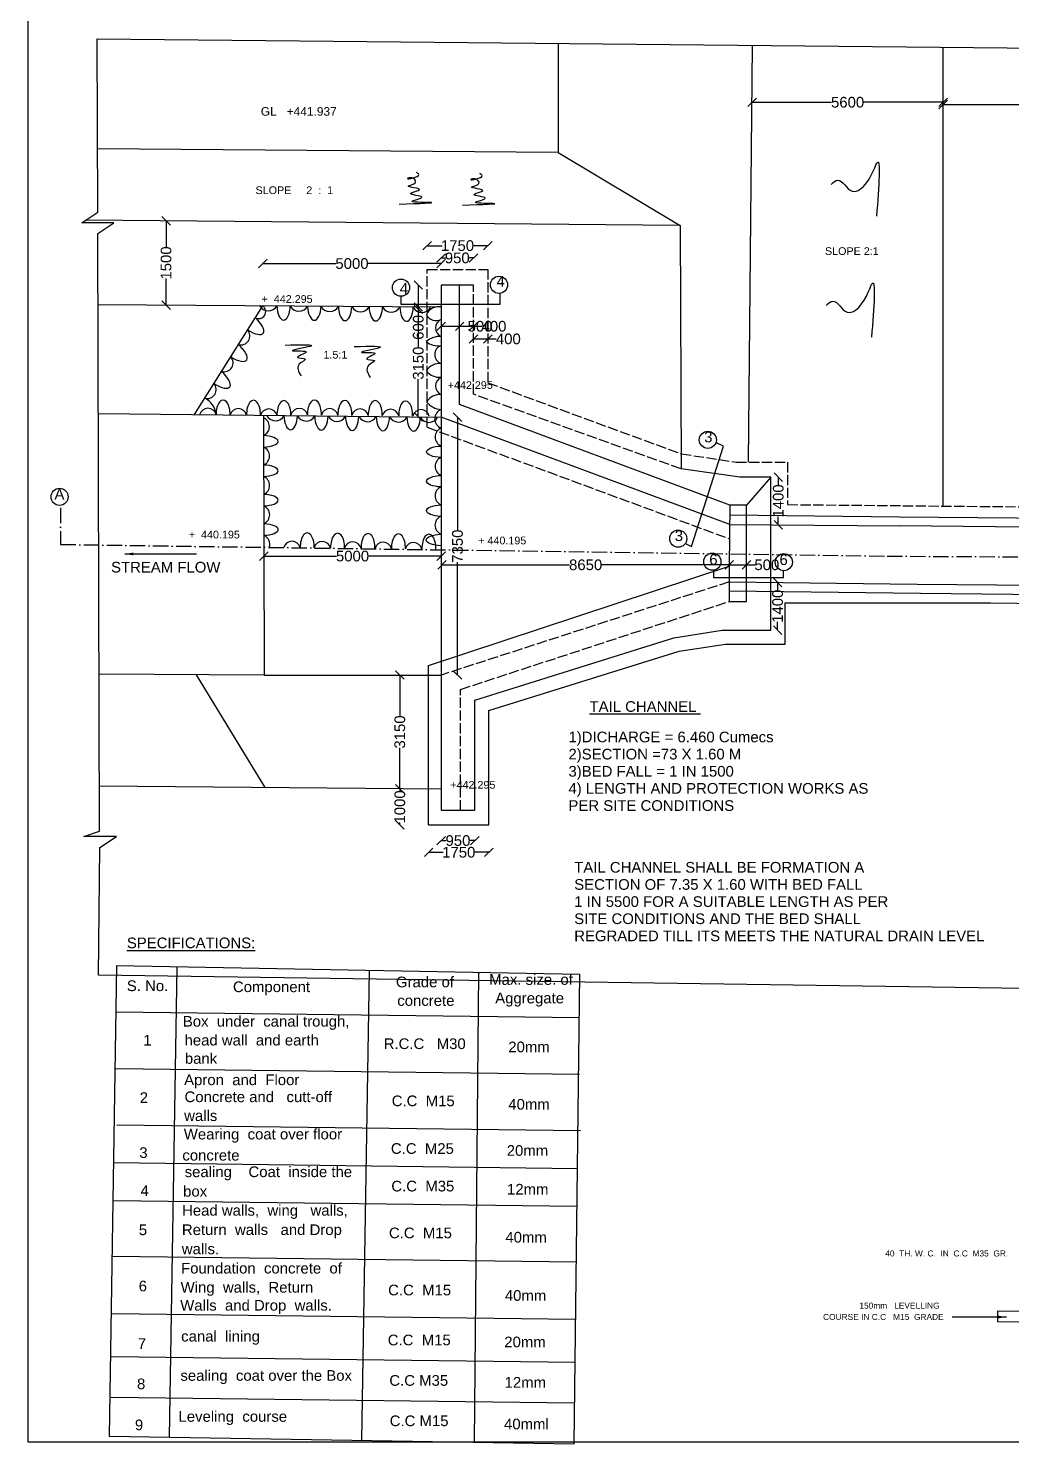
# Model space of a CAD drawing. Header units: millimetres. Extents: x 3111 to 11471, y 4451 to 9497.
# Drawn here: x 3111 to 5413, y 4451 to 7768 of the extents above; entities that cross this region are included whole.
import ezdxf

# ---------------------------------------------------------------- set-up
doc = ezdxf.new("R2010")
doc.units = ezdxf.units.MM
doc.header["$MEASUREMENT"] = 0
doc.linetypes.add('ACAD_ISO02W100', pattern=[15, 12, -3])
doc.linetypes.add('ACAD_ISO10W100', pattern=[18, 12, -3, 0, -3])
for name, color, linetype in [('DIMENSIONS', 7, 'Continuous'), ('DRAWING', 7, 'Continuous'), ('TEXT', 7, 'Continuous')]:
    doc.layers.add(name, color=color, linetype=linetype)
doc.styles.get("Standard").update_dxf_attribs({"font": 'arial.ttf', "height": 25})
doc.dimstyles.get("Standard").update_dxf_attribs({"dimtxt": 25, "dimasz": 20, "dimexe": 0.18, "dimexo": 0.0625, "dimgap": 0.09, "dimtad": 0, "dimdec": 0, "dimzin": 0, "dimdsep": 46, "dimtxsty": 'Standard', "dimblk": 'OBLIQUE', "dimcen": 0.09, "dimse1": 1, "dimse2": 1, "dimadec": 0, "dimazin": 0, "dimtfac": 1, "dimtdec": 0, "dimtofl": 0, "dimtmove": 0, "dimatfit": 3, "dimfxl": 1, "dimtolj": 1, "dimtzin": 0, "dimarcsym": 0})

# ---------------------------------------------------------------- blocks, each defined once
blk = doc.blocks.new('_Oblique')
at = {"color": 0, "linetype": 'ByBlock', "lineweight": -2}
blk.add_line((-0.5, -0.5), (0.5, 0.5), dxfattribs=at)
blk = doc.blocks.new('*D48')
at = {"layer": 'Defpoints', "color": 0}
for p in [(3434.5, 7316.5), (3433.2, 7119), (3433.2, 7119)]:
    blk.add_point(p, dxfattribs=at)
at = {"layer": 'DIMENSIONS', "color": 0, "lineweight": -2}
for p, q in [((3433.2, 7316.5), (3433.2, 7253.9)), ((3433.2, 7119), (3433.2, 7181.5))]:
    blk.add_line(p, q, dxfattribs=at)
at = {"layer": 'DIMENSIONS', "color": 0, "lineweight": -2, "xscale": 20, "yscale": 20, "zscale": 20}
for p, rotation in [((3433.2, 7316.5), 90), ((3433.2, 7119), 270)]:
    blk.add_blockref('_Oblique', p, dxfattribs=dict(at, rotation=rotation))
at = {"layer": 'DIMENSIONS', "color": 0, "insert": (3433.2, 7217.7), "char_height": 25, "attachment_point": 5, "rotation": 90}
blk.add_mtext('\\A1;1500', dxfattribs=at)
blk = doc.blocks.new('*D49')
at = {"layer": 'Defpoints', "color": 0}
for p in [(4077.4, 7216.3), (3659.6, 7117.5), (4077.4, 7114.7)]:
    blk.add_point(p, dxfattribs=at)
at = {"layer": 'DIMENSIONS', "color": 0, "lineweight": -2}
for p, q in [((3659.6, 7216.3), (3831.1, 7216.3)), ((4077.4, 7216.3), (3905.9, 7216.3))]:
    blk.add_line(p, q, dxfattribs=at)
at = {"layer": 'DIMENSIONS', "color": 0, "lineweight": -2, "xscale": 20, "yscale": 20, "zscale": 20, "rotation": 180}
blk.add_blockref('_Oblique', (3659.6, 7216.3), dxfattribs=at)
at = {"layer": 'DIMENSIONS', "color": 0, "lineweight": -2, "xscale": 20, "yscale": 20, "zscale": 20}
blk.add_blockref('_Oblique', (4077.4, 7216.3), dxfattribs=at)
at = {"layer": 'DIMENSIONS', "color": 0, "insert": (3868.5, 7216.3), "char_height": 25, "attachment_point": 5}
blk.add_mtext('\\A1;5000', dxfattribs=at)
blk = doc.blocks.new('*D50')
at = {"layer": 'Defpoints', "color": 0}
for p in [(4152.9, 7229.5), (4077.4, 7166), (4152.9, 7166)]:
    blk.add_point(p, dxfattribs=at)
at = {"layer": 'DIMENSIONS', "color": 0, "lineweight": -2}
for p, q in [((4077.4, 7229.5), (4087.5, 7229.5)), ((4152.9, 7229.5), (4142.8, 7229.5))]:
    blk.add_line(p, q, dxfattribs=at)
at = {"layer": 'DIMENSIONS', "color": 0, "lineweight": -2, "xscale": 20, "yscale": 20, "zscale": 20, "rotation": 180}
blk.add_blockref('_Oblique', (4077.4, 7229.5), dxfattribs=at)
at = {"layer": 'DIMENSIONS', "color": 0, "lineweight": -2, "xscale": 20, "yscale": 20, "zscale": 20}
blk.add_blockref('_Oblique', (4152.9, 7229.5), dxfattribs=at)
at = {"layer": 'DIMENSIONS', "color": 0, "insert": (4115.1, 7229.5), "char_height": 25, "attachment_point": 5}
blk.add_mtext('\\A1;950', dxfattribs=at)
blk = doc.blocks.new('*D51')
at = {"layer": 'Defpoints', "color": 0}
for p in [(4186.5, 7258.3), (4044.8, 7202.8), (4186.5, 7202.8)]:
    blk.add_point(p, dxfattribs=at)
at = {"layer": 'DIMENSIONS', "color": 0, "lineweight": -2}
for p, q in [((4044.8, 7258.3), (4079.5, 7258.3)), ((4186.5, 7258.3), (4151.9, 7258.3))]:
    blk.add_line(p, q, dxfattribs=at)
at = {"layer": 'DIMENSIONS', "color": 0, "lineweight": -2, "xscale": 20, "yscale": 20, "zscale": 20, "rotation": 180}
blk.add_blockref('_Oblique', (4044.8, 7258.3), dxfattribs=at)
at = {"layer": 'DIMENSIONS', "color": 0, "lineweight": -2, "xscale": 20, "yscale": 20, "zscale": 20}
blk.add_blockref('_Oblique', (4186.5, 7258.3), dxfattribs=at)
at = {"layer": 'DIMENSIONS', "color": 0, "insert": (4115.7, 7258.3), "char_height": 25, "attachment_point": 5}
blk.add_mtext('\\A1;1750', dxfattribs=at)
blk = doc.blocks.new('*D52')
at = {"layer": 'Defpoints', "color": 0}
for p in [(4015.5, 7109.1), (4012.8, 6857), (4023.8, 6857)]:
    blk.add_point(p, dxfattribs=at)
at = {"layer": 'DIMENSIONS', "color": 0, "lineweight": -2}
for p, q in [((4023.8, 7109.1), (4023.8, 7020.4)), ((4023.8, 6857), (4023.8, 6945.7))]:
    blk.add_line(p, q, dxfattribs=at)
at = {"layer": 'DIMENSIONS', "color": 0, "lineweight": -2, "xscale": 20, "yscale": 20, "zscale": 20}
for p, rotation in [((4023.8, 7109.1), 90), ((4023.8, 6857), 270)]:
    blk.add_blockref('_Oblique', p, dxfattribs=dict(at, rotation=rotation))
at = {"layer": 'DIMENSIONS', "color": 0, "insert": (4023.8, 6983), "char_height": 25, "attachment_point": 5, "rotation": 90}
blk.add_mtext('\\A1;3150', dxfattribs=at)
blk = doc.blocks.new('*D53')
at = {"layer": 'Defpoints', "color": 0}
for p in [(4077.4, 7166), (4023.8, 7114.7), (4077.4, 7114.7)]:
    blk.add_point(p, dxfattribs=at)
at = {"layer": 'DIMENSIONS', "color": 0, "lineweight": -2}
for p, q in [((4023.8, 7166), (4023.8, 7114.7)), ((4023.8, 7114.7), (4023.8, 7094.7))]:
    blk.add_line(p, q, dxfattribs=at)
at = {"layer": 'DIMENSIONS', "color": 0, "lineweight": -2, "xscale": 20, "yscale": 20, "zscale": 20}
for p, rotation in [((4023.8, 7166), 90), ((4023.8, 7114.7), 270)]:
    blk.add_blockref('_Oblique', p, dxfattribs=dict(at, rotation=rotation))
at = {"layer": 'DIMENSIONS', "color": 0, "insert": (4023.8, 7066.9), "char_height": 25, "attachment_point": 5, "rotation": 90}
blk.add_mtext('\\A1;600', dxfattribs=at)
blk = doc.blocks.new('*D54')
at = {"layer": 'Defpoints', "color": 0}
for p in [(4077.4, 7069.3), (4120.7, 7069.3), (4120.7, 7069.3)]:
    blk.add_point(p, dxfattribs=at)
at = {"layer": 'DIMENSIONS', "color": 0, "lineweight": -2}
for p, q in [((4077.4, 7069.3), (4120.7, 7069.3)), ((4120.7, 7069.3), (4140.7, 7069.3))]:
    blk.add_line(p, q, dxfattribs=at)
at = {"layer": 'DIMENSIONS', "color": 0, "lineweight": -2, "xscale": 20, "yscale": 20, "zscale": 20, "rotation": 180}
blk.add_blockref('_Oblique', (4077.4, 7069.3), dxfattribs=at)
at = {"layer": 'DIMENSIONS', "color": 0, "lineweight": -2, "xscale": 20, "yscale": 20, "zscale": 20}
blk.add_blockref('_Oblique', (4120.7, 7069.3), dxfattribs=at)
at = {"layer": 'DIMENSIONS', "color": 0, "insert": (4168.4, 7069.3), "char_height": 25, "attachment_point": 5}
blk.add_mtext('\\A1;500', dxfattribs=at)
blk = doc.blocks.new('*D55')
at = {"layer": 'Defpoints', "color": 0}
for p in [(4120.7, 7069.3), (4152.9, 7069.3), (4152.9, 7069.3)]:
    blk.add_point(p, dxfattribs=at)
at = {"layer": 'DIMENSIONS', "color": 0, "lineweight": -2}
for p, q in [((4120.7, 7069.3), (4152.9, 7069.3)), ((4152.9, 7069.3), (4172.9, 7069.3))]:
    blk.add_line(p, q, dxfattribs=at)
at = {"layer": 'DIMENSIONS', "color": 0, "lineweight": -2, "xscale": 20, "yscale": 20, "zscale": 20, "rotation": 180}
blk.add_blockref('_Oblique', (4120.7, 7069.3), dxfattribs=at)
at = {"layer": 'DIMENSIONS', "color": 0, "lineweight": -2, "xscale": 20, "yscale": 20, "zscale": 20}
blk.add_blockref('_Oblique', (4152.9, 7069.3), dxfattribs=at)
at = {"layer": 'DIMENSIONS', "color": 0, "insert": (4201.1, 7069.3), "char_height": 25, "attachment_point": 5}
blk.add_mtext('\\A1;400', dxfattribs=at)
blk = doc.blocks.new('*D56')
at = {"layer": 'Defpoints', "color": 0}
for p in [(4152.9, 7038.2), (4186.5, 7039.7), (4186.5, 7038.2)]:
    blk.add_point(p, dxfattribs=at)
at = {"layer": 'DIMENSIONS', "color": 0, "lineweight": -2}
for p, q in [((4152.9, 7039.7), (4186.5, 7039.7)), ((4186.5, 7039.7), (4206.5, 7039.7))]:
    blk.add_line(p, q, dxfattribs=at)
at = {"layer": 'DIMENSIONS', "color": 0, "lineweight": -2, "xscale": 20, "yscale": 20, "zscale": 20, "rotation": 180}
blk.add_blockref('_Oblique', (4152.9, 7039.7), dxfattribs=at)
at = {"layer": 'DIMENSIONS', "color": 0, "lineweight": -2, "xscale": 20, "yscale": 20, "zscale": 20}
blk.add_blockref('_Oblique', (4186.5, 7039.7), dxfattribs=at)
at = {"layer": 'DIMENSIONS', "color": 0, "insert": (4234.7, 7039.7), "char_height": 25, "attachment_point": 5}
blk.add_mtext('\\A1;400', dxfattribs=at)
blk = doc.blocks.new('*D57')
at = {"layer": 'Defpoints', "color": 0}
for p in [(4077.4, 6856.3), (4077.4, 6252.1), (4115.7, 6252.1)]:
    blk.add_point(p, dxfattribs=at)
at = {"layer": 'DIMENSIONS', "color": 0, "lineweight": -2}
for p, q in [((4115.7, 6856.3), (4115.7, 6591.5)), ((4115.7, 6252.1), (4115.7, 6516.9))]:
    blk.add_line(p, q, dxfattribs=at)
at = {"layer": 'DIMENSIONS', "color": 0, "lineweight": -2, "xscale": 20, "yscale": 20, "zscale": 20}
for p, rotation in [((4115.7, 6856.3), 90), ((4115.7, 6252.1), 270)]:
    blk.add_blockref('_Oblique', p, dxfattribs=dict(at, rotation=rotation))
at = {"layer": 'DIMENSIONS', "color": 0, "insert": (4115.7, 6554.2), "char_height": 25, "attachment_point": 5, "rotation": 90}
blk.add_mtext('\\A1;7350', dxfattribs=at)
blk = doc.blocks.new('*D58')
at = {"layer": 'Defpoints', "color": 0}
for p in [(3662.2, 6551.2), (4077.4, 6545.5), (4077.4, 6530.8)]:
    blk.add_point(p, dxfattribs=at)
at = {"layer": 'DIMENSIONS', "color": 0, "lineweight": -2}
for p, q in [((3662.2, 6530.8), (3832.5, 6530.8)), ((4077.4, 6530.8), (3907.2, 6530.8))]:
    blk.add_line(p, q, dxfattribs=at)
at = {"layer": 'DIMENSIONS', "color": 0, "lineweight": -2, "xscale": 20, "yscale": 20, "zscale": 20, "rotation": 180}
blk.add_blockref('_Oblique', (3662.2, 6530.8), dxfattribs=at)
at = {"layer": 'DIMENSIONS', "color": 0, "lineweight": -2, "xscale": 20, "yscale": 20, "zscale": 20}
blk.add_blockref('_Oblique', (4077.4, 6530.8), dxfattribs=at)
at = {"layer": 'DIMENSIONS', "color": 0, "insert": (3869.8, 6530.8), "char_height": 25, "attachment_point": 5}
blk.add_mtext('\\A1;5000', dxfattribs=at)
blk = doc.blocks.new('*D59')
at = {"layer": 'Defpoints', "color": 0}
for p in [(4079.3, 6532.7), (4752.1, 6510.3), (4752.1, 6506.9)]:
    blk.add_point(p, dxfattribs=at)
at = {"layer": 'DIMENSIONS', "color": 0, "lineweight": -2}
for p, q in [((4079.3, 6510.3), (4378.3, 6510.3)), ((4752.1, 6510.3), (4453.1, 6510.3))]:
    blk.add_line(p, q, dxfattribs=at)
at = {"layer": 'DIMENSIONS', "color": 0, "lineweight": -2, "xscale": 20, "yscale": 20, "zscale": 20, "rotation": 180}
blk.add_blockref('_Oblique', (4079.3, 6510.3), dxfattribs=at)
at = {"layer": 'DIMENSIONS', "color": 0, "lineweight": -2, "xscale": 20, "yscale": 20, "zscale": 20}
blk.add_blockref('_Oblique', (4752.1, 6510.3), dxfattribs=at)
at = {"layer": 'DIMENSIONS', "color": 0, "insert": (4415.7, 6510.3), "char_height": 25, "attachment_point": 5}
blk.add_mtext('\\A1;8650', dxfattribs=at)
blk = doc.blocks.new('*D60')
at = {"layer": 'Defpoints', "color": 0}
for p in [(4048.1, 6252.1), (3980.6, 5985.3), (4048.1, 5985.3)]:
    blk.add_point(p, dxfattribs=at)
at = {"layer": 'DIMENSIONS', "color": 0, "lineweight": -2}
for p, q in [((3980.6, 6252.1), (3980.6, 6156.1)), ((3980.6, 5985.3), (3980.6, 6081.3))]:
    blk.add_line(p, q, dxfattribs=at)
at = {"layer": 'DIMENSIONS', "color": 0, "lineweight": -2, "xscale": 20, "yscale": 20, "zscale": 20}
for p, rotation in [((3980.6, 6252.1), 90), ((3980.6, 5985.3), 270)]:
    blk.add_blockref('_Oblique', p, dxfattribs=dict(at, rotation=rotation))
at = {"layer": 'DIMENSIONS', "color": 0, "insert": (3980.6, 6118.7), "char_height": 25, "attachment_point": 5, "rotation": 90}
blk.add_mtext('\\A1;3150', dxfattribs=at)
blk = doc.blocks.new('*D61')
at = {"layer": 'Defpoints', "color": 0}
for p in [(4048.1, 5985.3), (3980.6, 5901), (4048.1, 5901)]:
    blk.add_point(p, dxfattribs=at)
at = {"layer": 'DIMENSIONS', "color": 0, "lineweight": -2}
for p, q in [((3980.6, 5985.3), (3980.6, 5979.3)), ((3980.6, 5901), (3980.6, 5906.9))]:
    blk.add_line(p, q, dxfattribs=at)
at = {"layer": 'DIMENSIONS', "color": 0, "lineweight": -2, "xscale": 20, "yscale": 20, "zscale": 20}
for p, rotation in [((3980.6, 5985.3), 90), ((3980.6, 5901), 270)]:
    blk.add_blockref('_Oblique', p, dxfattribs=dict(at, rotation=rotation))
at = {"layer": 'DIMENSIONS', "color": 0, "insert": (3980.6, 5943.1), "char_height": 25, "attachment_point": 5, "rotation": 90}
blk.add_mtext('\\A1;1000', dxfattribs=at)
blk = doc.blocks.new('*D62')
at = {"layer": 'Defpoints', "color": 0}
for p in [(4077.4, 5935.3), (4156.2, 5935.3), (4156.2, 5864.1)]:
    blk.add_point(p, dxfattribs=at)
at = {"layer": 'DIMENSIONS', "color": 0, "lineweight": -2}
for p, q in [((4077.4, 5864.1), (4089.2, 5864.1)), ((4156.2, 5864.1), (4144.5, 5864.1))]:
    blk.add_line(p, q, dxfattribs=at)
at = {"layer": 'DIMENSIONS', "color": 0, "lineweight": -2, "xscale": 20, "yscale": 20, "zscale": 20, "rotation": 180}
blk.add_blockref('_Oblique', (4077.4, 5864.1), dxfattribs=at)
at = {"layer": 'DIMENSIONS', "color": 0, "lineweight": -2, "xscale": 20, "yscale": 20, "zscale": 20}
blk.add_blockref('_Oblique', (4156.2, 5864.1), dxfattribs=at)
at = {"layer": 'DIMENSIONS', "color": 0, "insert": (4116.8, 5864.1), "char_height": 25, "attachment_point": 5}
blk.add_mtext('\\A1;950', dxfattribs=at)
blk = doc.blocks.new('*D63')
at = {"layer": 'Defpoints', "color": 0}
for p in [(4048.1, 5901), (4189.2, 5901), (4189.2, 5836.7)]:
    blk.add_point(p, dxfattribs=at)
at = {"layer": 'DIMENSIONS', "color": 0, "lineweight": -2}
for p, q in [((4048.1, 5836.7), (4082.4, 5836.7)), ((4189.2, 5836.7), (4154.8, 5836.7))]:
    blk.add_line(p, q, dxfattribs=at)
at = {"layer": 'DIMENSIONS', "color": 0, "lineweight": -2, "xscale": 20, "yscale": 20, "zscale": 20, "rotation": 180}
blk.add_blockref('_Oblique', (4048.1, 5836.7), dxfattribs=at)
at = {"layer": 'DIMENSIONS', "color": 0, "lineweight": -2, "xscale": 20, "yscale": 20, "zscale": 20}
blk.add_blockref('_Oblique', (4189.2, 5836.7), dxfattribs=at)
at = {"layer": 'DIMENSIONS', "color": 0, "insert": (4118.6, 5836.7), "char_height": 25, "attachment_point": 5}
blk.add_mtext('\\A1;1750', dxfattribs=at)
blk = doc.blocks.new('*D64')
at = {"layer": 'Defpoints', "color": 0}
for p in [(4752.1, 6506.9), (4792.4, 6510.3), (4792.4, 6506.9)]:
    blk.add_point(p, dxfattribs=at)
at = {"layer": 'DIMENSIONS', "color": 0, "lineweight": -2}
for p, q in [((4752.1, 6510.3), (4792.4, 6510.3)), ((4792.4, 6510.3), (4812.4, 6510.3))]:
    blk.add_line(p, q, dxfattribs=at)
at = {"layer": 'DIMENSIONS', "color": 0, "lineweight": -2, "xscale": 20, "yscale": 20, "zscale": 20, "rotation": 180}
blk.add_blockref('_Oblique', (4752.1, 6510.3), dxfattribs=at)
at = {"layer": 'DIMENSIONS', "color": 0, "lineweight": -2, "xscale": 20, "yscale": 20, "zscale": 20}
blk.add_blockref('_Oblique', (4792.4, 6510.3), dxfattribs=at)
at = {"layer": 'DIMENSIONS', "color": 0, "insert": (4840.1, 6510.3), "char_height": 25, "attachment_point": 5}
blk.add_mtext('\\A1;500', dxfattribs=at)
blk = doc.blocks.new('*D65')
at = {"layer": 'Defpoints', "color": 0}
for p in [(4849.7, 6715.8), (4849.7, 6604.3), (4866.9, 6604.3)]:
    blk.add_point(p, dxfattribs=at)
at = {"layer": 'DIMENSIONS', "color": 0, "lineweight": -2}
for p, q in [((4866.9, 6715.8), (4866.9, 6696.2)), ((4866.9, 6604.3), (4866.9, 6623.8))]:
    blk.add_line(p, q, dxfattribs=at)
at = {"layer": 'DIMENSIONS', "color": 0, "lineweight": -2, "xscale": 20, "yscale": 20, "zscale": 20}
for p, rotation in [((4866.9, 6715.8), 90), ((4866.9, 6604.3), 270)]:
    blk.add_blockref('_Oblique', p, dxfattribs=dict(at, rotation=rotation))
at = {"layer": 'DIMENSIONS', "color": 0, "insert": (4866.9, 6660), "char_height": 25, "attachment_point": 5, "rotation": 90}
blk.add_mtext('\\A1;1400', dxfattribs=at)
blk = doc.blocks.new('*D66')
at = {"layer": 'Defpoints', "color": 0}
for p in [(4849.7, 6469.2), (4865.4, 6469.2), (4849.7, 6357.5)]:
    blk.add_point(p, dxfattribs=at)
at = {"layer": 'DIMENSIONS', "color": 0, "lineweight": -2}
for p, q in [((4865.4, 6469.2), (4865.4, 6449.6)), ((4865.4, 6357.5), (4865.4, 6377.2))]:
    blk.add_line(p, q, dxfattribs=at)
at = {"layer": 'DIMENSIONS', "color": 0, "lineweight": -2, "xscale": 20, "yscale": 20, "zscale": 20}
for p, rotation in [((4865.4, 6469.2), 90), ((4865.4, 6357.5), 270)]:
    blk.add_blockref('_Oblique', p, dxfattribs=dict(at, rotation=rotation))
at = {"layer": 'DIMENSIONS', "color": 0, "insert": (4865.4, 6413.4), "char_height": 25, "attachment_point": 5, "rotation": 90}
blk.add_mtext('\\A1;1400', dxfattribs=at)
blk = doc.blocks.new('*D73')
at = {"layer": 'Defpoints', "color": 0}
for p in [(4805.5, 7600.7), (5252.9, 7594.3), (5252.9, 7589.2)]:
    blk.add_point(p, dxfattribs=at)
at = {"layer": 'DIMENSIONS', "color": 0, "lineweight": -2}
for p, q in [((4805.5, 7594.3), (4991.8, 7594.3)), ((5252.9, 7594.3), (5066.6, 7594.3))]:
    blk.add_line(p, q, dxfattribs=at)
at = {"layer": 'DIMENSIONS', "color": 0, "lineweight": -2, "xscale": 20, "yscale": 20, "zscale": 20, "rotation": 180}
blk.add_blockref('_Oblique', (4805.5, 7594.3), dxfattribs=at)
at = {"layer": 'DIMENSIONS', "color": 0, "lineweight": -2, "xscale": 20, "yscale": 20, "zscale": 20}
blk.add_blockref('_Oblique', (5252.9, 7594.3), dxfattribs=at)
at = {"layer": 'DIMENSIONS', "color": 0, "insert": (5029.2, 7594.3), "char_height": 25, "attachment_point": 5}
blk.add_mtext('\\A1;5600', dxfattribs=at)
blk = doc.blocks.new('*D74')
at = {"layer": 'Defpoints', "color": 0}
for p in [(5252.9, 7589.2), (5836.5, 7589.2), (5836.5, 7589.2)]:
    blk.add_point(p, dxfattribs=at)
at = {"layer": 'DIMENSIONS', "color": 0, "lineweight": -2}
for p, q in [((5252.9, 7589.2), (5507.1, 7589.2)), ((5836.5, 7589.2), (5582.2, 7589.2))]:
    blk.add_line(p, q, dxfattribs=at)
at = {"layer": 'DIMENSIONS', "color": 0, "lineweight": -2, "xscale": 20, "yscale": 20, "zscale": 20, "rotation": 180}
blk.add_blockref('_Oblique', (5252.9, 7589.2), dxfattribs=at)
at = {"layer": 'DIMENSIONS', "color": 0, "lineweight": -2, "xscale": 20, "yscale": 20, "zscale": 20}
blk.add_blockref('_Oblique', (5836.5, 7589.2), dxfattribs=at)
at = {"layer": 'DIMENSIONS', "color": 0, "insert": (5544.7, 7589.2), "char_height": 25, "attachment_point": 5}
blk.add_mtext('\\A1;8925', dxfattribs=at)

msp = doc.modelspace()

# ---------------------------------------------------------------- linework, layer by layer
at = {"layer": 'DIMENSIONS', "color": 0}
msp.add_lwpolyline([(11470.6, 4454.3), (3110.6, 4454.3), (3110.6, 9497.4), (11470.6, 9497.4)], close=True, dxfattribs=at)
for points in [[(3983.2, 7139.9), (3983.2, 7121.6), (4215.8, 7121.6), (4215.7, 7146.7)], [(4649.4, 6560.6), (4663.5, 6553.7), (4738.5, 6788.2), (4720.8, 6796.7)], [(4715, 6497.8), (4715, 6480.8), (4879.2, 6480.8), (4879.4, 6496.4)], [(3317.1, 5570.4), (3300.1, 4468.4)], [(3300.1, 4468.4), (4388.7, 4450.9), (4402.3, 5550.4), (3317.1, 5570.4)], [(3458.4, 5567.8), (3440.7, 4466.1)], [(3908.8, 5559.5), (3891.2, 4458.9)], [(4155.8, 4454.7), (4165.8, 5554.8)], [(3315.4, 5462.7), (4401.1, 5449.3)], [(3315.4, 5330.5), (4401.1, 5317.1)], [(3317.7, 5198.3), (4403.4, 5184.8)], [(5440.5, 5174.5), (5439.3, 4760.9), (5380.6, 4761.1), (5380.6, 4737.5), (6071.8, 4726.3), (6071.8, 4752.2), (6010.6, 4752.2), (6010, 5164.4), (5440.5, 5174.5)], [(3311, 5109.5), (4396.7, 5096.1)], [(3309.9, 5020.6), (4395.6, 5007.2)], [(3308.3, 4890.5), (4394, 4877.1)], [(3306.7, 4756), (4392.4, 4742.6)], [(3305.4, 4655.5), (4391.1, 4642.1)], [(3304.2, 4559.7), (4389.9, 4546.3)]]:
    msp.add_lwpolyline(points, dxfattribs=at)
for centre in [(3983.2, 7160), (4212.8, 7166.6), (4701.8, 6803.3), (3183.8, 6669.8), (4632.6, 6571.7), (4712.4, 6517.8), (4879.8, 6516.6)]:
    msp.add_circle(centre, 20.1, dxfattribs=at)
for points in [[(4990.9, 7401.8), (5006.3, 7411.8), (5040, 7385.9), (5058.9, 7390.6), (5098, 7452), (5096.8, 7327.4)], [(3978.8, 7355.8), (4049.6, 7359.3), (4010.3, 7363.3), (4032.3, 7372.1), (4005.8, 7380.4), (4026.9, 7389.6), (4000.4, 7397.7), (4017.3, 7406.5), (4008.8, 7417.4), (3998.3, 7415.4), (4024.7, 7425.1), (4019.5, 7429.8)], [(4127.2, 7353.4), (4198, 7356.9), (4158.8, 7361), (4180.7, 7369.8), (4154.3, 7378.1), (4175.3, 7387.2), (4148.8, 7395.4), (4165.8, 7404.1), (4157.2, 7415), (4146.7, 7413.1), (4173.1, 7422.8), (4167.9, 7427.5)], [(4979.3, 7118.3), (4994.7, 7128.3), (5028.4, 7102.3), (5047.3, 7107.1), (5086.3, 7168.5), (5085.2, 7043.9)], [(3712, 7025.4), (3770.5, 7022.4), (3729.6, 7011.8), (3760.9, 7008.8), (3741, 6996.2), (3758.9, 6992.7), (3745.2, 6980.8), (3749.2, 6953)], [(3874, 7021.9), (3932.5, 7019), (3891.6, 7008.3), (3922.8, 7005.3), (3903, 6992.7), (3920.9, 6989.2), (3907.2, 6977.3), (3911.2, 6949.6)]]:
    msp.add_spline(points, degree=3, dxfattribs=at)
at = {"layer": 'DRAWING', "color": 0}
for points in [[(9893.2, 5547.8), (6528.2, 5502.3), (3275, 5548.7), (3277.7, 5848.1), (3316.8, 5873.9), (3240.4, 5873.9), (3277.6, 5886.4), (3273.1, 7286.9), (3310.6, 7312.1), (3236.1, 7312.1), (3273.5, 7337), (3271.6, 7742.9)], [(3271.6, 7742.9), (6113.6, 7714.7), (6142.8, 7753.9), (6159.3, 7677.8), (6186, 7715.3), (7741.9, 7721), (8526.2, 7731.1)], [(4351.3, 7732.2), (4351.3, 7476.6), (3272.8, 7485.4)], [(4797, 6751.1), (4806.7, 7727.6)], [(5252.9, 6648.1), (5252.9, 7723.2)], [(4351.3, 7476.6), (4637.1, 7305.6), (4639.2, 6735.3)], [(4637.1, 7305.6), (3245.2, 7318.2)], [(4152.9, 7166), (4077.4, 7166), (4077.4, 5935.3)], [(4753.2, 6650), (4120.7, 6886.2), (4120.7, 7166)], [(3273.6, 7120.1), (4077.4, 7114.7)], [(3499.9, 6862.4), (3659.6, 7117.5)], [(3274.4, 6864.7), (4077.4, 6856.3)], [(3661.2, 6860.7), (3663.2, 6252.1), (3276.4, 6253.9)], [(4753.1, 6605.2), (4077.4, 6856.3)], [(4849.7, 6715.8), (4776.5, 6715.8), (4639.2, 6735.3)], [(4077.4, 5935.3), (4156.2, 5935.3), (4156.2, 6192.9), (4622.3, 6339.3), (4735.1, 6357.5), (4849.7, 6357.5), (4849.7, 6715.8)], [(4849.7, 6715.8), (4792.4, 6650)], [(4048.1, 5901), (4048.1, 6274.3), (4752.1, 6506.9), (4752.1, 6424.6), (4792.4, 6424.6), (4792.4, 6650), (4753.2, 6650), (4752.1, 6506.9)], [(5191.9, 6464.7), (6772.7, 6451.9), (7996, 6466.4), (8515, 6473.1), (8515, 6427.3), (8473.7, 6427.3), (8473.7, 6654.3), (8512.5, 6654.3), (8515, 6473.1)], [(4753.1, 6627.4), (5150.9, 6622.7)], [(4753.1, 6605.2), (5150.9, 6601.4)], [(5150.9, 6622.7), (6794.1, 6608.5), (8308, 6625.6), (8512.8, 6629.5)], [(8513.1, 6607.2), (6928.8, 6587.7), (5675.1, 6596.6), (5150.9, 6601.4)], [(5364.1, 6421.5), (6292.5, 6410), (7764.1, 6417.6), (8413.8, 6424.1), (8413.8, 6351.2), (8489.6, 6351.2), (8861.9, 6167.6), (8861.9, 5954.3), (9015.9, 5954.3), (9015.9, 6263), (8514.2, 6511.2)], [(4752.1, 6470.5), (5191.9, 6464.7)], [(4752.1, 6449.5), (5200.2, 6444)], [(5200.2, 6444), (6131.6, 6434), (6684.3, 6428.1), (7574.8, 6441.8), (8515, 6451.8)], [(4048.1, 5901), (4189.2, 5901), (4189.2, 6168.7), (4634.9, 6308.1), (4743.3, 6324.5), (4883.2, 6324.5), (4883.2, 6421.5), (5364.1, 6421.5)], [(3503.5, 6252.9), (3664.8, 5988.5)], [(3663.2, 6252.1), (4077.4, 6252.1)], [(4077.4, 5985), (3277.2, 5991.8)]]:
    msp.add_lwpolyline(points, dxfattribs=at)
at = {"layer": 'DRAWING', "color": 0, "linetype": 'ACAD_ISO02W100', "ltscale": 2}
for points in [[(4044.8, 6832.7), (4044.8, 7202.8), (4186.5, 7202.8), (4186.5, 6937), (4639.1, 6770.6), (4768.6, 6751.1), (4888.7, 6751.1), (4888.7, 6651.5), (5497.9, 6645.9)], [(4639.2, 6735.3), (4152.9, 6910.3), (4152.9, 7166)], [(4044.8, 6832.7), (4752.6, 6571.4)], [(4752.1, 6470.5), (4077.4, 6252.1)], [(4122.7, 5935.3), (4122.7, 6218.4), (4752.1, 6424.6)]]:
    msp.add_lwpolyline(points, dxfattribs=at)
at = {"layer": 'DRAWING', "color": 0, "linetype": 'ACAD_ISO10W100', "ltscale": 3}
msp.add_lwpolyline([(3186.1, 6643.7), (3186.1, 6558.2), (5121.6, 6530.7), (7114, 6520.8), (8570.6, 6540.4), (9917, 6563.6), (9917, 6647.8)], dxfattribs=at)
at = {"layer": 'DRAWING', "color": 0}
for centre, radius, start, end in [((3650.1, 7104), 16.5, 240.9022, 55.0081), ((3672.6, 7128.1), 22.8, 206.7107, 332.0866), ((3744.6, 7127.3), 22.8, 206.7107, 332.0866), ((3816.6, 7126.6), 22.8, 206.7107, 332.0866), ((3888.6, 7125.8), 22.8, 206.7107, 332.0866), ((3960.6, 7125.1), 22.8, 206.7107, 332.0866), ((4032.5, 7124.3), 22.8, 206.7107, 332.0866), ((4071.9, 7083), 32.2, 80.0352, 154.5473), ((4065.9, 7108.4), 25.8, 206.6315, 296.5763), ((4085.4, 7065.5), 21.4, 111.9415, 248.0585), ((3608.6, 7046.6), 20.8, 253.5211, 42.3891), ((4075.3, 6994.7), 51, 87.6258, 130.7019), ((4069.1, 7066.7), 42.9, 230.9553, 281.1994), ((4084.8, 7003.2), 22.6, 109.1449, 250.8551), ((3569.2, 6983.7), 20.8, 253.5211, 42.3891), ((4073.5, 6946.3), 35.8, 83.7436, 149.197), ((3529.8, 6920.8), 20.8, 253.5211, 42.3891), ((4073.5, 6989.3), 39.4, 218.8262, 275.6801), ((4086.6, 6929.7), 22.4, 114.3065, 245.6935), ((3502.1, 6857.4), 48.6, 7.3525, 63.313), ((4073.9, 6873.3), 36.1, 84.4822, 148.116), ((3531, 6857.3), 19.9, 13.0722, 165.7251), ((3602.3, 6856.6), 19.9, 13.0722, 165.7251), ((3673.6, 6855.8), 19.9, 13.0722, 165.7251), ((3744.9, 6857.2), 19.9, 13.0722, 165.7251), ((3816.1, 6856.5), 19.9, 13.0722, 165.7251), ((3887.4, 6855.7), 19.9, 13.0722, 165.7251), ((3958.7, 6855), 19.9, 13.0722, 165.7251), ((4030, 6854.2), 19.9, 13.0722, 165.7251), ((4079.9, 6920.6), 46.2, 217.6689, 266.9043), ((4085.6, 6852.6), 23.4, 110.6134, 249.3866), ((3652.7, 6834.3), 22.5, 292.6261, 67.755), ((3689.1, 6870.9), 22.8, 206.7107, 332.0866), ((3761.1, 6870.1), 22.8, 206.7107, 332.0866), ((3833.1, 6869.3), 22.8, 206.7107, 332.0866), ((3905.1, 6868.6), 22.8, 206.7107, 332.0866), ((3977, 6867.8), 22.8, 206.7107, 332.0866), ((4049, 6867.1), 22.8, 206.7107, 332.0866), ((4085.9, 6809.9), 22.5, 112.245, 247.3739), ((3652.9, 6765.4), 22.5, 292.6261, 67.755), ((4085.7, 6741), 22.5, 112.245, 247.3739), ((3653.2, 6696.5), 22.5, 292.6261, 67.755), ((4085.5, 6672.1), 22.5, 112.245, 247.3739), ((3653.4, 6627.6), 22.5, 292.6261, 67.755), ((4085.3, 6603.2), 22.5, 112.245, 247.3739), ((3653.6, 6558.7), 22.5, 340.602, 67.755), ((3727.9, 6545.8), 19.9, 13.0722, 165.7251), ((3799.2, 6545.1), 19.9, 13.0722, 165.7251), ((3870.5, 6544.3), 19.9, 13.0722, 165.7251), ((3941.8, 6543.6), 19.9, 13.0722, 165.7251), ((4013, 6542.8), 19.9, 13.0722, 165.7251)]:
    msp.add_arc(centre, radius, start, end, dxfattribs=at)
for centre, major_axis, ratio, start_param, end_param in [((3708.4, 7119.4), (0, -35.3), 0.446415, 4.769478, 7.787521), ((3780.4, 7118.7), (0, -35.3), 0.446415, 4.769478, 7.787521), ((3852.4, 7117.9), (0, -35.3), 0.446415, 4.769478, 7.787521), ((3924.4, 7117.1), (0, -35.3), 0.446415, 4.769478, 7.787521), ((3996.4, 7116.4), (0, -35.3), 0.446415, 4.769478, 7.787521), ((3625.4, 7081.2), (35.6, -28.1), 0.38023, 4.969778, 7.680105), ((3586, 7018.2), (35.6, -28.1), 0.38023, 4.969778, 7.680105), ((3546.6, 6955.3), (35.6, -28.1), 0.38023, 4.969778, 7.680105), ((3566.7, 6863.6), (0, 33), 0.495694, 4.64696, 7.909004), ((3637.9, 6862.9), (0, 33), 0.495694, 4.64696, 7.909004), ((3709.2, 6862.1), (0, 33), 0.495694, 4.64696, 7.909004), ((3780.5, 6863.6), (0, 33), 0.495694, 4.64696, 7.909004), ((3851.8, 6862.8), (0, 33), 0.495694, 4.64696, 7.909004), ((3923.1, 6862.1), (0, 33), 0.495694, 4.64696, 7.909004), ((3994.3, 6861.3), (0, 33), 0.495694, 4.64696, 7.909004), ((3724.9, 6862.2), (0, -35.3), 0.446415, 4.769478, 7.787521), ((3796.9, 6861.4), (0, -35.3), 0.446415, 4.769478, 7.787521), ((3868.9, 6860.7), (0, -35.3), 0.446415, 4.769478, 7.787521), ((3940.9, 6859.9), (0, -35.3), 0.446415, 4.769478, 7.787521), ((4012.9, 6859.2), (0, -35.3), 0.446415, 4.769478, 7.787521), ((3657, 6799.7), (38.3, 0), 0.353846, 4.82834, 7.740384), ((3657.3, 6730.8), (38.3, 0), 0.353846, 4.82834, 7.740384), ((3657.5, 6661.9), (38.3, 0), 0.353846, 4.82834, 7.740384), ((3657.7, 6593), (38.3, 0), 0.353846, 4.82834, 7.740384), ((3763.6, 6552.2), (0, 33), 0.495694, 4.64696, 7.909004), ((3834.9, 6551.4), (0, 33), 0.495694, 4.64696, 7.909004), ((3906.1, 6550.7), (0, 33), 0.495694, 4.64696, 7.909004), ((3977.4, 6549.9), (0, 33), 0.495694, 4.64696, 7.909004), ((4048.7, 6549.2), (0, 33), 0.495694, 4.64696, 7.909004)]:
    msp.add_ellipse(centre, major_axis=major_axis, ratio=ratio, start_param=start_param, end_param=end_param, dxfattribs=at)
at = {"layer": 'DRAWING', "color": 0, "extrusion": (0, 0, -1)}
for centre in [(4081.6, 6775.3), (4081.4, 6706.4), (4081.2, 6637.5), (4080.9, 6568.6)]:
    msp.add_ellipse(centre, major_axis=(-38.3, 0), ratio=0.353846, start_param=4.82834, end_param=7.740384, dxfattribs=at)

# ---------------------------------------------------------------- texts
at = {"layer": 'DIMENSIONS', "color": 0}
for s, height, p in [('4', 25, (3980.5, 7145.8)), ('4', 25, (4207.3, 7162.3)), ('3', 25, (4693.4, 6797.5)), ('A', 25, (3171.8, 6663.4)), ('3', 25, (4624.4, 6566.1)), ('6', 25, (4705.3, 6510.4)), ('6', 25, (4869.7, 6510)), ('%%UTAIL CHANNEL ', 25, (4424.8, 6165.9)), ('1)DICHARGE = 6.460 Cumecs', 25, (4375.5, 6094.5)), ('2)SECTION =73 X 1.60 M', 25, (4375.5, 6054.3)), ('3)BED FALL = 1 IN 1500', 25, (4375.5, 6014.1)), ('4) LENGTH AND PROTECTION WORKS AS ', 25, (4375.5, 5974)), ('PER SITE CONDITIONS ', 25, (4375.5, 5933.8)), ('TAIL CHANNEL SHALL BE FORMATION A', 25, (4389, 5789.1)), ('SECTION OF 7.35 X 1.60 WITH BED FALL ', 25, (4389, 5748.9)), ('1 IN 5500 FOR A SUITABLE LENGTH AS PER', 25, (4389, 5708.7)), ('SITE CONDITIONS AND THE BED SHALL ', 25, (4389, 5668.6)), ('REGRADED TILL ITS MEETS THE NATURAL DRAIN LEVEL', 25, (4389, 5628.4)), ('%%USPECIFICATIONS:', 25, (3341.3, 5612)), ('Grade of', 25, (3971.5, 5520.4)), ('Max. size. of', 25, (4189.8, 5526.2)), ('S. No.', 25, (3341.3, 5511.5)), ('Component', 25, (3589.8, 5509.1)), ('Aggregate', 25, (4204, 5482.7)), ('concrete', 25, (3974.6, 5476.9)), ('Box  under  canal trough,', 25, (3472.4, 5428.2)), ('1', 25, (3379.8, 5383.9)), ('head wall  and earth', 25, (3476.4, 5384.1)), ('R.C.C   M30', 25, (3942.8, 5375.7)), ('20mm', 25, (4234.6, 5368.2)), ('bank', 25, (3477.2, 5341.2)), ('Apron  and  Floor', 25, (3475.5, 5291.1)), ('2', 25, (3371.6, 5249.4)), ('Concrete and   cutt-off', 25, (3476.4, 5251.3)), ('C.C  M15', 25, (3961.6, 5241.8)), ('40mm', 25, (4234.6, 5233.7)), ('walls', 25, (3475.5, 5207.1)), ('Wearing  coat over floor', 25, (3474.7, 5163.9)), ('3', 25, (3370.5, 5120.5)), ('C.C  M25', 25, (3959.7, 5130.1)), ('20mm', 25, (4231, 5125.5)), ('concrete', 25, (3471.3, 5114.4)), ('sealing    Coat  inside the', 25, (3476.7, 5075.6)), ('4', 25, (3373.3, 5031.4)), ('box', 25, (3473.1, 5029.8)), ('C.C  M35', 25, (3960.7, 5042)), ('12mm', 25, (4231.6, 5034.8)), ('Head walls,  wing   walls,', 25, (3470.6, 4985.2)), ('5', 25, (3369.4, 4939.6)), ('Return  walls   and Drop', 25, (3470.3, 4939.9)), ('C.C  M15', 25, (3955.1, 4932.3)), ('40mm', 25, (4227.8, 4922.2)), ('walls.', 25, (3470, 4894.9)), ('Foundation  concrete  of', 25, (3468.3, 4849.7)), ('40  TH. W. C.  IN  C.C  M35  GR.', 14, (5117.4, 4889.7)), ('6', 25, (3369.1, 4807.9)), ('Wing  walls,  Return', 25, (3467.3, 4804.9)), ('C.C  M15', 25, (3953.2, 4798.5)), ('40mm', 25, (4226.5, 4785.7)), ('Walls  and Drop  walls.', 25, (3466.3, 4762.7)), ('150mm   LEVELLING', 14, (5056.7, 4767.5)), ('COURSE IN C.C   M15  GRADE', 14, (4971.7, 4741)), ('canal  lining ', 25, (3468.5, 4690.3)), ('7', 25, (3367, 4673)), ('C.C  M15', 25, (3952.3, 4681.4)), ('20mm', 25, (4225.2, 4676.8)), ('sealing  coat over the Box', 25, (3466.7, 4598.3)), ('C.C M35', 25, (3956, 4586.6)), ('8', 25, (3365.1, 4578.6)), ('12mm', 25, (4225.9, 4582.1)), ('Leveling  course', 25, (3462.3, 4502.3)), ('C.C M15', 25, (3956.9, 4492)), ('40mml', 25, (4224.6, 4484.5)), ('9', 25, (3360.2, 4482.5))]:
    msp.add_text(s, height=height, dxfattribs=at).set_placement(p)
at = {"layer": 'TEXT', "color": 0}
for s, height, p in [('GL   +441.937', 20, (3655, 7562.9)), ('SLOPE     2  :  1', 18, (3642.7, 7379.2)), ('SLOPE 2:1', 18, (4976.2, 7236.6)), ('+  442.295', 18, (3656.8, 7124.3)), ('1.5:1', 18, (3801.8, 6993.7)), ('+442.295', 18, (4092.7, 6922.5)), ('+  440.195', 18, (3486.4, 6572.3)), ('+ 440.195', 18, (4164.2, 6558.4)), ('STREAM FLOW', 25, (3304.3, 6492.4)), ('+442.295', 18, (4098.8, 5985.9))]:
    msp.add_text(s, height=height, dxfattribs=at).set_placement(p)

# ---------------------------------------------------------------- dimensions: what is measured, and where the dimension line sits
at = {"layer": 'DIMENSIONS', "color": 0}
for base, p1, p2, text, picture, middle in [((5252.9, 7594.3), (4805.5, 7600.7), (5252.9, 7589.2), '5600', '*D73', (5029.2, 7594.3)), ((5836.5, 7589.2), (5252.9, 7589.2), (5836.5, 7589.2), '8925', '*D74', (5544.7, 7589.2)), ((4186.5, 7258.3), (4044.8, 7202.8), (4186.5, 7202.8), '1750', '*D51', (4115.7, 7258.3)), ((4077.4, 7216.3), (3659.6, 7117.5), (4077.4, 7114.7), '5000', '*D49', (3868.5, 7216.3)), ((4152.9, 7229.5), (4077.4, 7166), (4152.9, 7166), '950', '*D50', (4115.1, 7229.5)), ((4120.7, 7069.3), (4077.4, 7069.3), (4120.7, 7069.3), '500', '*D54', (4168.4, 7069.3)), ((4152.9, 7069.3), (4120.7, 7069.3), (4152.9, 7069.3), '400', '*D55', (4201.1, 7069.3)), ((4186.5, 7039.7), (4152.9, 7038.2), (4186.5, 7038.2), '400', '*D56', (4234.7, 7039.7)), ((4077.4, 6530.8), (3662.2, 6551.2), (4077.4, 6545.5), '5000', '*D58', (3869.8, 6530.8)), ((4752.1, 6510.3), (4079.3, 6532.7), (4752.1, 6506.9), '8650', '*D59', (4415.7, 6510.3)), ((4792.4, 6510.3), (4752.1, 6506.9), (4792.4, 6506.9), '500', '*D64', (4840.1, 6510.3)), ((4156.2, 5864.1), (4077.4, 5935.3), (4156.2, 5935.3), '950', '*D62', (4116.8, 5864.1)), ((4189.2, 5836.7), (4048.1, 5901), (4189.2, 5901), '1750', '*D63', (4118.6, 5836.7))]:
    dim = msp.add_linear_dim(base=base, p1=p1, p2=p2, text=text, dimstyle='Standard', dxfattribs=at)
    dim.commit()
    dim.dimension.update_dxf_attribs({"geometry": picture, "text_midpoint": middle})
for base, p1, p2, text, picture, middle in [((3433.2, 7119), (3434.5, 7316.5), (3433.2, 7119), '1500', '*D48', (3433.2, 7217.7)), ((4023.8, 7114.7), (4077.4, 7166), (4077.4, 7114.7), '600', '*D53', (4023.8, 7066.9)), ((4023.8, 6857), (4015.5, 7109.1), (4012.8, 6857), '3150', '*D52', (4023.8, 6983)), ((4115.7, 6252.1), (4077.4, 6856.3), (4077.4, 6252.1), '7350', '*D57', (4115.7, 6554.2)), ((4866.9, 6604.3), (4849.7, 6715.8), (4849.7, 6604.3), '1400', '*D65', (4866.9, 6660)), ((4865.4, 6469.2), (4849.7, 6357.5), (4849.7, 6469.2), '1400', '*D66', (4865.4, 6413.4)), ((3980.6, 5985.3), (4048.1, 6252.1), (4048.1, 5985.3), '3150', '*D60', (3980.6, 6118.7)), ((3980.6, 5901), (4048.1, 5985.3), (4048.1, 5901), '1000', '*D61', (3980.6, 5943.1))]:
    dim = msp.add_linear_dim(base=base, p1=p1, p2=p2, angle=90, text=text, dimstyle='Standard', dxfattribs=at)
    dim.commit()
    dim.dimension.update_dxf_attribs({"geometry": picture, "text_midpoint": middle})

# ---------------------------------------------------------------- leaders
for points in [[(3336.7, 6535.9), (3504.7, 6535.9)], [(5401.1, 4747.7), (5273.9, 4747.7)]]:
    msp.add_leader(points, dimstyle='Standard', override={"dimgap": 0.09, "dimtad": 0}, dxfattribs=at)

doc.saveas('drawing.dxf')
